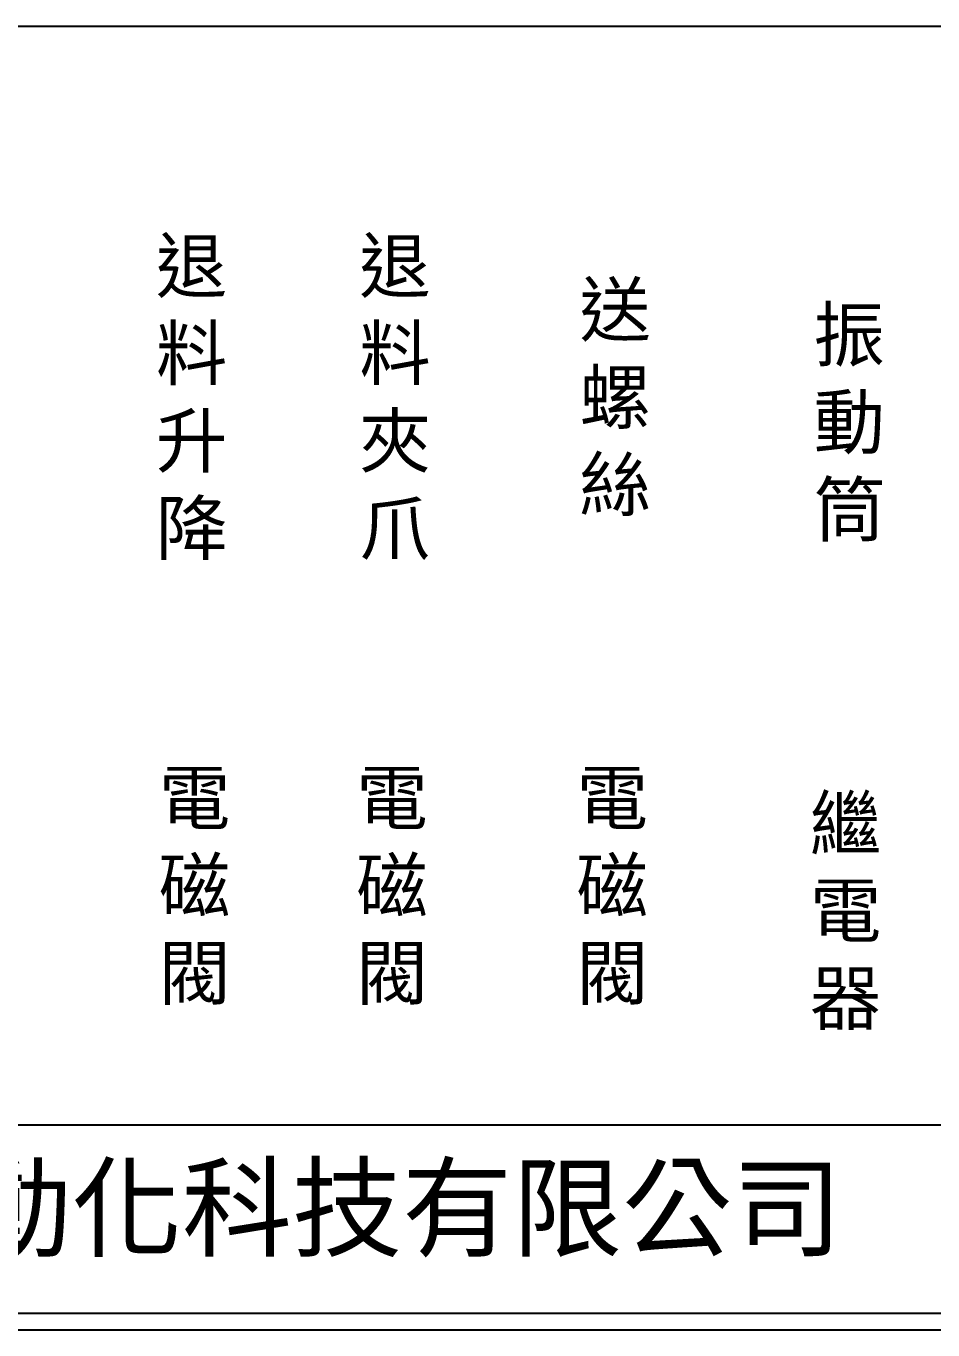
# Model space of a CAD drawing. Extents: x 926 to 1213, y 3 to 207.
# Drawn here: x 993.7 to 1061.1, y 3 to 100 of the extents above; entities that cross this region are included whole.
import ezdxf

# ---------------------------------------------------------------- set-up
doc = ezdxf.new("R2010")
doc.units = 0
doc.layers.add('圖框層', color=7, linetype='CONTINUOUS')
doc.layers.add('標尺寸層', color=3, linetype='CONTINUOUS')
doc.styles.add('CNS', font='romanc.shx', dxfattribs={"bigfont": 'chineset.shx'})
doc.styles.add('STSL', font='kaiu.ttf')

msp = doc.modelspace()

# ---------------------------------------------------------------- linework, layer by layer
at = {"layer": '圖框層', "color": 7}
for p, q in [((926.992, 18.25), (1211.493, 18.25)), ((926.992, 4.25), (1211.493, 4.25)), ((925.742, 3), (1212.742, 3))]:
    msp.add_line(p, q, dxfattribs=at)
at = {"layer": '標尺寸層', "color": 7}
msp.add_line((930.49, 99.958), (1208.361, 99.958), dxfattribs=at)

# ---------------------------------------------------------------- texts
at = {"layer": '圖框層', "color": 4, "style": 'STSL'}
msp.add_text('泓陞自動化科技有限公司', height=6, dxfattribs=at).set_placement((964.346, 9.076))
at = {"layer": '標尺寸層', "color": 7, "char_height": 3.9, "attachment_point": 5, "style": 'CNS'}
for s, insert, width in [('{\\fDFKai-SB|b0|i0|c136|p65;退料升降}', (1005.979, 72.165), 2.84806), ('{\\fDFKai-SB|b0|i0|c136|p65;退料夾爪}', (1021.106, 72.165), 2.84806), ('{\\fDFKai-SB|b0|i0|c136|p65;送螺絲}', (1037.486, 72.165), 2.84806), ('{\\fDFKai-SB|b0|i0|c136|p65;振動筒}', (1054.893, 70.296), 2.84806), ('{\\fDFKai-SB|b0|i0|c136|p65;電磁閥}', (1006.2, 35.841), 8.6627), ('{\\fDFKai-SB|b0|i0|c136|p65;電磁閥}', (1020.886, 35.841), 8.6627), ('{\\fDFKai-SB|b0|i0|c136|p65;電磁閥}', (1037.265, 35.841), 8.6627), ('{\\fDFKai-SB|b0|i0|c136|p65;繼電器}', (1054.616, 33.971), 8.6627)]:
    msp.add_mtext(s, dxfattribs=dict(at, insert=insert, width=width))

doc.saveas('drawing.dxf')
